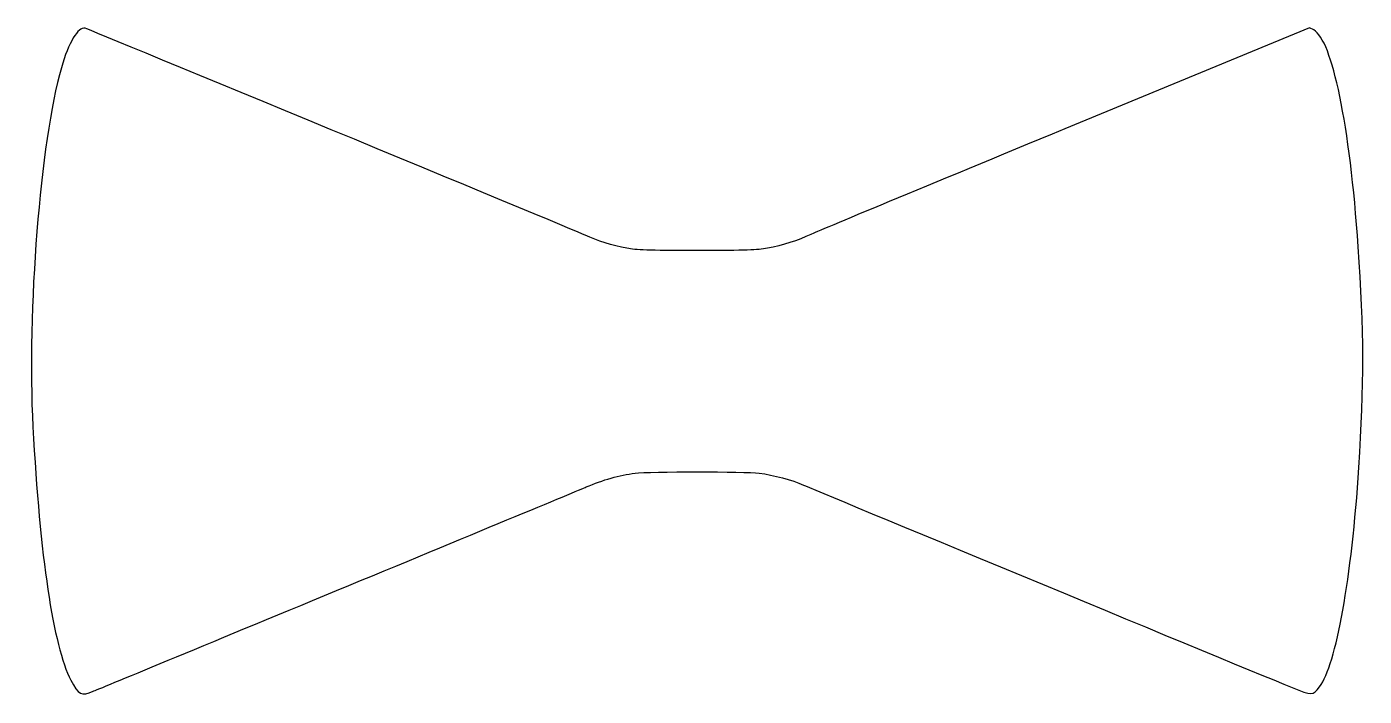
# Model space of a CAD drawing. Extents: x 46 to 167, y 192 to 252.
import ezdxf

# ---------------------------------------------------------------- set-up
doc = ezdxf.new("R2010")
doc.units = 0
doc.layers.add('Layer_1', color=7, linetype='CONTINUOUS')

msp = doc.modelspace()

# ---------------------------------------------------------------- linework, layer by layer
at = {"layer": 'Layer_1', "color": 7}
for points in [[(161.581592, 251.828459), (139.534635, 242.708603)], [(161.968547, 251.621201), (161.581592, 251.828459), (161.581592, 251.828459)]]:
    msp.add_lwpolyline(points, dxfattribs=at)
for points in [[(51.224987, 251.777747), (50.596701, 251.914622), (49.749089, 250.498628), (49.091232, 248.213037)], [(96.302271, 233.11911), (95.1064, 233.670883), (51.514423, 251.714693), (51.224987, 251.777747)], [(165.986353, 232.08062), (165.225109, 243.070816), (163.652448, 250.719701), (161.968547, 251.621201)], [(49.091232, 248.213037), (47.195667, 241.62732), (45.973952, 226.202078), (46.528081, 215.85615)], [(139.534635, 242.708603), (127.408759, 237.69264), (117.106291, 233.409757), (116.63991, 233.191319)], [(100.061008, 231.938408), (98.76247, 232.182959), (97.412579, 232.606834), (96.302271, 233.11911)], [(116.63991, 233.191319), (115.479802, 232.64796), (114.087275, 232.206068), (112.738958, 231.95329)], [(106.350923, 231.742726), (101.857045, 231.743855), (100.943901, 231.772137), (100.061008, 231.938408)], [(112.738958, 231.95329), (111.735543, 231.765169), (111.016799, 231.74175), (106.350923, 231.742726)], [(166.04313, 212.181749), (166.525888, 219.673939), (166.512167, 224.489672), (165.986353, 232.08062)], [(46.528081, 215.85615), (47.155402, 204.143549), (48.360635, 196.081155), (49.94286, 193.017647)], [(162.499367, 192.420682), (163.992868, 194.37879), (165.402542, 202.239752), (166.04313, 212.181749)], [(96.401489, 210.422271), (97.880808, 211.064172), (99.412724, 211.497481), (100.807904, 211.668567)], [(100.807904, 211.668567), (102.047667, 211.820584), (110.767173, 211.821365), (111.977729, 211.669671)], [(111.977729, 211.669671), (113.302915, 211.503496), (114.922867, 211.069788), (115.996641, 210.593699)], [(73.902536, 201.087438), (85.562025, 205.91124), (95.686375, 210.111968), (96.401489, 210.422271)], [(115.996641, 210.593699), (116.723902, 210.27124), (152.936313, 195.255847), (160.014488, 192.341857)], [(51.966371, 192.005064), (52.371777, 192.176593), (62.243039, 196.263651), (73.902536, 201.087438)], [(49.94286, 193.017647), (50.625285, 191.69635), (50.905591, 191.556243), (51.966371, 192.005064)], [(160.014488, 192.341857), (161.830278, 191.594324), (161.870034, 191.595565), (162.499367, 192.420682)]]:
    msp.add_open_spline(points, degree=3, dxfattribs=at)

doc.saveas('drawing.dxf')
